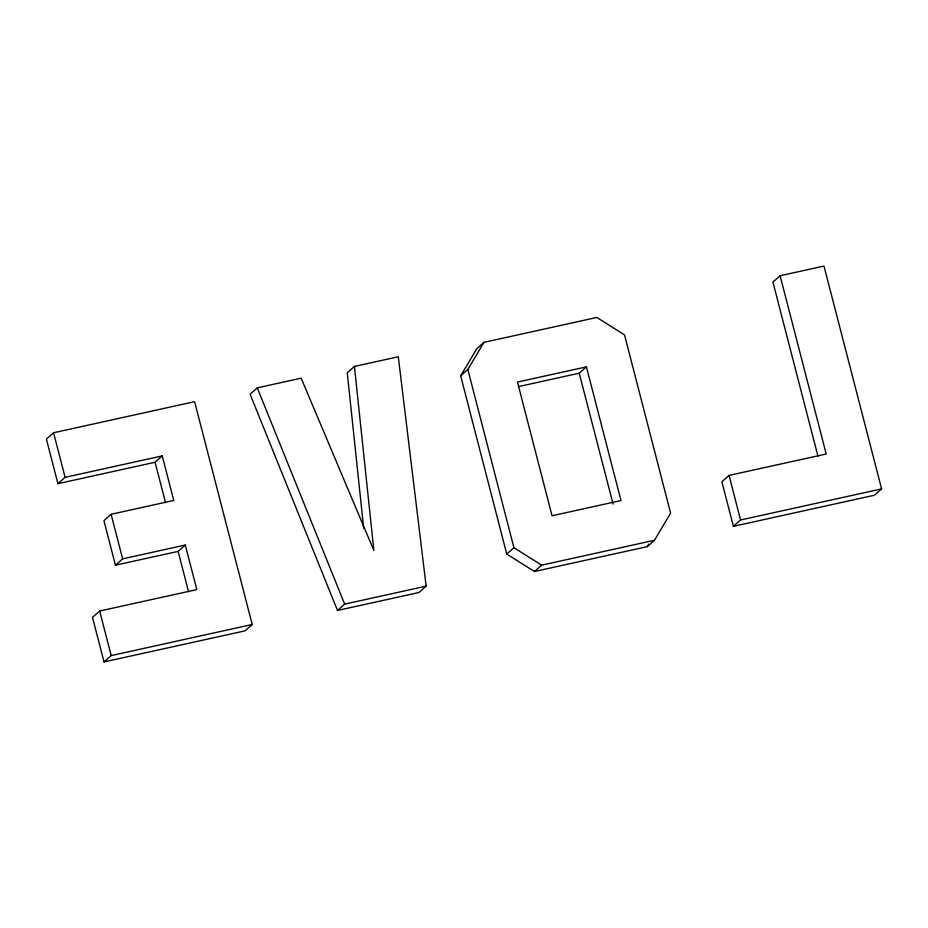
<?xml version="1.0" encoding="UTF-8"?>
<svg xmlns="http://www.w3.org/2000/svg" width="928" height="928" viewBox="0 0 928 928"><rect width="100%" height="100%" fill="white"/><g stroke="black" fill="none" stroke-linecap="round" stroke-linejoin="round"><path stroke-width="1.39" d="M460.659 375.805L476.83 348.684L483.998 342.328L596.82 317.457L624.521 334.904L670.619 513.161L654.449 540.282L647.28 546.638L534.458 571.509L506.758 554.062L460.659 375.805L467.828 369.448L483.998 342.328M647.28 546.638L648.753 544.168M53.569 432.761L46.4 439.106L57.93 483.674L155.08 462.26L162.249 455.903L173.768 500.47L111.093 514.286L103.924 520.643L115.443 565.198L178.13 551.383L185.298 545.038L196.817 589.605L99.667 611.018L92.498 617.364L104.029 661.931L245.05 630.843L252.219 624.498L194.602 401.673L53.569 432.761L65.099 477.328L57.93 483.674M354.426 366.432L373.891 550.571L301.148 378.183L257.276 387.858L250.096 394.203L337.502 610.462L418.98 592.505L426.149 586.148L398.298 356.77L354.426 366.432L347.246 372.789L363.672 528.148M115.443 565.198L122.624 558.853L185.298 545.038M104.029 661.931L111.198 655.586L252.219 624.498M518.74 386.547L579.234 373.207L586.415 366.862L620.983 500.552L552.044 515.759L517.464 382.058L586.415 366.862M337.502 610.462L344.671 604.116L426.149 586.148M780.1 275.744L826.198 454.001L729.048 475.414L721.88 481.76L733.398 526.327L874.431 495.239L881.6 488.894L823.971 266.069L780.1 275.744L772.931 282.089L817.939 456.135M506.758 554.062L513.926 547.706L467.828 369.448M534.458 571.509L541.627 565.152L654.449 540.282M733.398 526.327L740.579 519.982L881.6 488.894M65.099 477.328L162.249 455.903M513.926 547.706L541.627 565.152M257.276 387.858L344.671 604.116M729.048 475.414L740.579 519.982M579.234 373.207L613.095 504.124M155.08 462.26L165.52 502.64M178.13 551.383L188.57 591.774M111.093 514.286L122.624 558.853M99.667 611.018L111.198 655.586"/></g></svg>
